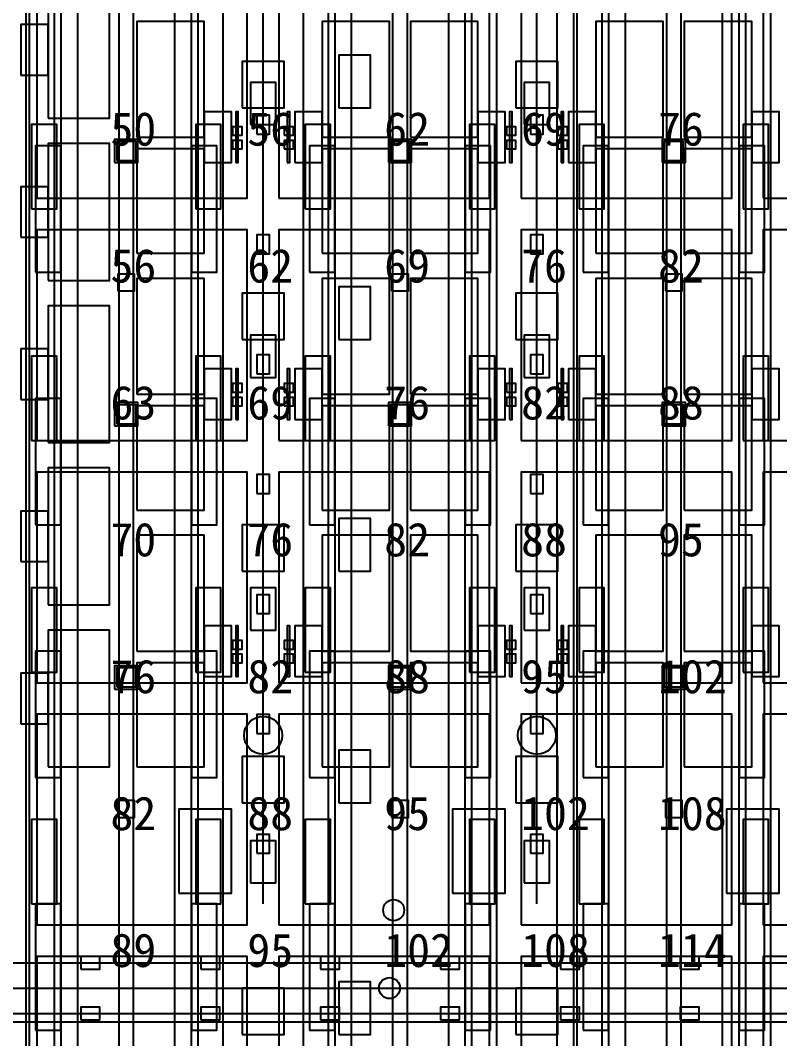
# Model space of a CAD drawing. Header units: metres. Extents: x -1640 to 1560, y -268 to 2338.
# Drawn here: x 101.72 to 137.78, y 1382.6 to 1430.95 of the extents above; entities that cross this region are included whole.
import ezdxf

# ---------------------------------------------------------------- set-up
doc = ezdxf.new("R2010")
doc.units = ezdxf.units.M
for name, color, linetype in [('1F_CHL', 4, 'Continuous'), ('1F_EHS_EXTINGUISHER_HYDRANT_CABINET_CONCEPT', 1, 'Continuous'), ('1F_PUMP', 2, 'Continuous'), ('1F_SCR', 3, 'Continuous'), ('1F_STRUCT_COLUMN', 8, 'Continuous'), ('2F_CSF_LATERAL_RACK_CONCEPT', 9, 'Continuous'), ('2F_RFG', 5, 'Continuous'), ('2F_STRUCT_COLUMN', 8, 'Continuous'), ('2F_VMB', 6, 'Continuous'), ('3F_CLEANROOM_OVERHEAD_PIPE_DUCT_CONCEPT', 9, 'Continuous'), ('3F_CVD', 3, 'Continuous'), ('3F_EHS_EGRESS_DIST_M', 2, 'Continuous'), ('3F_EHS_EXTINGUISHER_HYDRANT_CABINET_CONCEPT', 1, 'Continuous'), ('3F_EHS_GAS_DETECTOR', 6, 'Continuous'), ('3F_FOUP', 5, 'Continuous'), ('3F_OHT', 9, 'Continuous'), ('3F_OHTV', 1, 'Continuous'), ('3F_PHOTO', 1, 'Continuous'), ('3F_STK', 3, 'Continuous'), ('3F_STRUCT_COLUMN', 8, 'Continuous'), ('3F_TBAR', 6, 'Continuous'), ('4F_FFU', 1, 'Continuous'), ('4F_STRUCT_PLENUM_TRUSS_CONCEPT', 9, 'Continuous'), ('5F_CHL', 4, 'Continuous'), ('5F_EHS_EXTINGUISHER_HYDRANT_CABINET_CONCEPT', 1, 'Continuous'), ('5F_PUMP', 2, 'Continuous'), ('5F_SCR', 3, 'Continuous'), ('5F_STRUCT_COLUMN', 8, 'Continuous'), ('6F_CSF_LATERAL_RACK_CONCEPT', 9, 'Continuous'), ('6F_RFG', 5, 'Continuous'), ('6F_STRUCT_COLUMN', 8, 'Continuous'), ('6F_VMB', 6, 'Continuous'), ('7F_CLEANROOM_OVERHEAD_PIPE_DUCT_CONCEPT', 9, 'Continuous'), ('7F_CVD', 3, 'Continuous'), ('7F_EHS_EGRESS_DIST_M', 2, 'Continuous'), ('7F_EHS_EXTINGUISHER_HYDRANT_CABINET_CONCEPT', 1, 'Continuous'), ('7F_EHS_GAS_DETECTOR', 6, 'Continuous'), ('7F_FOUP', 5, 'Continuous'), ('7F_OHT', 9, 'Continuous'), ('7F_OHTV', 1, 'Continuous'), ('7F_PHOTO', 1, 'Continuous'), ('7F_STK', 3, 'Continuous'), ('7F_STRUCT_COLUMN', 8, 'Continuous'), ('7F_TBAR', 6, 'Continuous'), ('8F_FFU', 1, 'Continuous'), ('8F_STRUCT_PLENUM_TRUSS_CONCEPT', 9, 'Continuous'), ('UTIL_GAS.BULK_CONCEPT', 2, 'Continuous'), ('UTIL_PCW.R_CONCEPT', 1, 'Continuous'), ('UTIL_PCW.S_CONCEPT', 6, 'Continuous')]:
    doc.layers.add(name, color=color, linetype=linetype)

msp = doc.modelspace()

# ---------------------------------------------------------------- linework, layer by layer
at = {"layer": '1F_CHL'}
for points in [[(116.85, 1426.8), (118.35, 1426.8), (118.35, 1429.3), (116.85, 1429.3)], [(116.85, 1415.8), (118.35, 1415.8), (118.35, 1418.3), (116.85, 1418.3)], [(116.85, 1404.8), (118.35, 1404.8), (118.35, 1407.3), (116.85, 1407.3)], [(116.85, 1393.8), (118.35, 1393.8), (118.35, 1396.3), (116.85, 1396.3)], [(116.85, 1382.8), (118.35, 1382.8), (118.35, 1385.3), (116.85, 1385.3)]]:
    msp.add_lwpolyline(points, close=True, dxfattribs=at)
at = {"layer": '1F_EHS_EXTINGUISHER_HYDRANT_CABINET_CONCEPT'}
msp.add_circle((119.25, 1385), 0.5, dxfattribs=at)
at = {"layer": '1F_PUMP'}
for points in [[(102.25, 1422), (103.45, 1422), (103.45, 1426), (102.25, 1426)], [(110.05, 1422), (111.25, 1422), (111.25, 1426), (110.05, 1426)], [(115.25, 1422), (116.45, 1422), (116.45, 1426), (115.25, 1426)], [(123.05, 1422), (124.25, 1422), (124.25, 1426), (123.05, 1426)], [(128.25, 1422), (129.45, 1422), (129.45, 1426), (128.25, 1426)], [(136.05, 1422), (137.25, 1422), (137.25, 1426), (136.05, 1426)], [(102.25, 1411), (103.45, 1411), (103.45, 1415), (102.25, 1415)], [(110.05, 1411), (111.25, 1411), (111.25, 1415), (110.05, 1415)], [(115.25, 1411), (116.45, 1411), (116.45, 1415), (115.25, 1415)], [(123.05, 1411), (124.25, 1411), (124.25, 1415), (123.05, 1415)], [(128.25, 1411), (129.45, 1411), (129.45, 1415), (128.25, 1415)], [(136.05, 1411), (137.25, 1411), (137.25, 1415), (136.05, 1415)], [(102.25, 1400), (103.45, 1400), (103.45, 1404), (102.25, 1404)], [(110.05, 1400), (111.25, 1400), (111.25, 1404), (110.05, 1404)], [(115.25, 1400), (116.45, 1400), (116.45, 1404), (115.25, 1404)], [(123.05, 1400), (124.25, 1400), (124.25, 1404), (123.05, 1404)], [(128.25, 1400), (129.45, 1400), (129.45, 1404), (128.25, 1404)], [(136.05, 1400), (137.25, 1400), (137.25, 1404), (136.05, 1404)], [(102.25, 1389), (103.45, 1389), (103.45, 1393), (102.25, 1393)], [(110.05, 1389), (111.25, 1389), (111.25, 1393), (110.05, 1393)], [(115.25, 1389), (116.45, 1389), (116.45, 1393), (115.25, 1393)], [(123.05, 1389), (124.25, 1389), (124.25, 1393), (123.05, 1393)], [(128.25, 1389), (129.45, 1389), (129.45, 1393), (128.25, 1393)], [(136.05, 1389), (137.25, 1389), (137.25, 1393), (136.05, 1393)]]:
    msp.add_lwpolyline(points, close=True, dxfattribs=at)
at = {"layer": '1F_SCR'}
for points in [[(112.25, 1426.8), (114.25, 1426.8), (114.25, 1429), (112.25, 1429)], [(125.25, 1426.8), (127.25, 1426.8), (127.25, 1429), (125.25, 1429)], [(112.25, 1415.8), (114.25, 1415.8), (114.25, 1418), (112.25, 1418)], [(125.25, 1415.8), (127.25, 1415.8), (127.25, 1418), (125.25, 1418)], [(112.25, 1404.8), (114.25, 1404.8), (114.25, 1407), (112.25, 1407)], [(125.25, 1404.8), (127.25, 1404.8), (127.25, 1407), (125.25, 1407)], [(112.25, 1393.8), (114.25, 1393.8), (114.25, 1396), (112.25, 1396)], [(125.25, 1393.8), (127.25, 1393.8), (127.25, 1396), (125.25, 1396)], [(112.25, 1382.8), (114.25, 1382.8), (114.25, 1385), (112.25, 1385)], [(125.25, 1382.8), (127.25, 1382.8), (127.25, 1385), (125.25, 1385)]]:
    msp.add_lwpolyline(points, close=True, dxfattribs=at)
at = {"layer": '1F_STRUCT_COLUMN'}
for points in [[(106.2, 1424.2), (107.3, 1424.2), (107.3, 1425.3), (106.2, 1425.3)], [(119.2, 1424.2), (120.3, 1424.2), (120.3, 1425.3), (119.2, 1425.3)], [(132.2, 1424.2), (133.3, 1424.2), (133.3, 1425.3), (132.2, 1425.3)], [(106.2, 1411.7), (107.3, 1411.7), (107.3, 1412.8), (106.2, 1412.8)], [(119.2, 1411.7), (120.3, 1411.7), (120.3, 1412.8), (119.2, 1412.8)], [(132.2, 1411.7), (133.3, 1411.7), (133.3, 1412.8), (132.2, 1412.8)], [(106.2, 1399.2), (107.3, 1399.2), (107.3, 1400.3), (106.2, 1400.3)], [(119.2, 1399.2), (120.3, 1399.2), (120.3, 1400.3), (119.2, 1400.3)], [(132.2, 1399.2), (133.3, 1399.2), (133.3, 1400.3), (132.2, 1400.3)]]:
    msp.add_lwpolyline(points, close=True, dxfattribs=at)
at = {"layer": '2F_CSF_LATERAL_RACK_CONCEPT'}
for points in [[(103.65, 1310), (104.45, 1310), (104.45, 1460), (103.65, 1460)], [(109.05, 1310), (109.85, 1310), (109.85, 1460), (109.05, 1460)], [(116.65, 1310), (117.45, 1310), (117.45, 1460), (116.65, 1460)], [(122.05, 1310), (122.85, 1310), (122.85, 1460), (122.05, 1460)], [(129.65, 1310), (130.45, 1310), (130.45, 1460), (129.65, 1460)], [(135.05, 1310), (135.85, 1310), (135.85, 1460), (135.05, 1460)]]:
    msp.add_lwpolyline(points, close=True, dxfattribs=at)
at = {"layer": '2F_RFG'}
for points in [[(102.45, 1419), (103.65, 1419), (103.65, 1425), (102.45, 1425)], [(109.85, 1419), (111.05, 1419), (111.05, 1425), (109.85, 1425)], [(115.45, 1419), (116.65, 1419), (116.65, 1425), (115.45, 1425)], [(122.85, 1419), (124.05, 1419), (124.05, 1425), (122.85, 1425)], [(128.45, 1419), (129.65, 1419), (129.65, 1425), (128.45, 1425)], [(135.85, 1419), (137.05, 1419), (137.05, 1425), (135.85, 1425)], [(102.45, 1407), (103.65, 1407), (103.65, 1413), (102.45, 1413)], [(109.85, 1407), (111.05, 1407), (111.05, 1413), (109.85, 1413)], [(115.45, 1407), (116.65, 1407), (116.65, 1413), (115.45, 1413)], [(122.85, 1407), (124.05, 1407), (124.05, 1413), (122.85, 1413)], [(128.45, 1407), (129.65, 1407), (129.65, 1413), (128.45, 1413)], [(135.85, 1407), (137.05, 1407), (137.05, 1413), (135.85, 1413)], [(102.45, 1395), (103.65, 1395), (103.65, 1401), (102.45, 1401)], [(109.85, 1395), (111.05, 1395), (111.05, 1401), (109.85, 1401)], [(115.45, 1395), (116.65, 1395), (116.65, 1401), (115.45, 1401)], [(122.85, 1395), (124.05, 1395), (124.05, 1401), (122.85, 1401)], [(128.45, 1395), (129.65, 1395), (129.65, 1401), (128.45, 1401)], [(135.85, 1395), (137.05, 1395), (137.05, 1401), (135.85, 1401)], [(102.45, 1383), (103.65, 1383), (103.65, 1389), (102.45, 1389)], [(109.85, 1383), (111.05, 1383), (111.05, 1389), (109.85, 1389)], [(115.45, 1383), (116.65, 1383), (116.65, 1389), (115.45, 1389)], [(122.85, 1383), (124.05, 1383), (124.05, 1389), (122.85, 1389)], [(128.45, 1383), (129.65, 1383), (129.65, 1389), (128.45, 1389)], [(135.85, 1383), (137.05, 1383), (137.05, 1389), (135.85, 1389)]]:
    msp.add_lwpolyline(points, close=True, dxfattribs=at)
at = {"layer": '2F_STRUCT_COLUMN'}
for points in [[(106.3, 1424.3), (107.2, 1424.3), (107.2, 1425.2), (106.3, 1425.2)], [(119.3, 1424.3), (120.2, 1424.3), (120.2, 1425.2), (119.3, 1425.2)], [(132.3, 1424.3), (133.2, 1424.3), (133.2, 1425.2), (132.3, 1425.2)], [(106.3, 1411.8), (107.2, 1411.8), (107.2, 1412.7), (106.3, 1412.7)], [(119.3, 1411.8), (120.2, 1411.8), (120.2, 1412.7), (119.3, 1412.7)], [(132.3, 1411.8), (133.2, 1411.8), (133.2, 1412.7), (132.3, 1412.7)], [(106.3, 1399.3), (107.2, 1399.3), (107.2, 1400.2), (106.3, 1400.2)], [(119.3, 1399.3), (120.2, 1399.3), (120.2, 1400.2), (119.3, 1400.2)], [(132.3, 1399.3), (133.2, 1399.3), (133.2, 1400.2), (132.3, 1400.2)]]:
    msp.add_lwpolyline(points, close=True, dxfattribs=at)
at = {"layer": '2F_VMB'}
for points in [[(112.65, 1426), (113.85, 1426), (113.85, 1428), (112.65, 1428)], [(125.65, 1426), (126.85, 1426), (126.85, 1428), (125.65, 1428)], [(112.65, 1414), (113.85, 1414), (113.85, 1416), (112.65, 1416)], [(125.65, 1414), (126.85, 1414), (126.85, 1416), (125.65, 1416)], [(112.65, 1402), (113.85, 1402), (113.85, 1404), (112.65, 1404)], [(125.65, 1402), (126.85, 1402), (126.85, 1404), (125.65, 1404)], [(112.65, 1390), (113.85, 1390), (113.85, 1392), (112.65, 1392)], [(125.65, 1390), (126.85, 1390), (126.85, 1392), (125.65, 1392)]]:
    msp.add_lwpolyline(points, close=True, dxfattribs=at)
at = {"layer": '3F_CLEANROOM_OVERHEAD_PIPE_DUCT_CONCEPT'}
for points in [[(102.15, 1309), (103.35, 1309), (103.35, 1461), (102.15, 1461)], [(110.15, 1309), (111.35, 1309), (111.35, 1461), (110.15, 1461)], [(115.15, 1309), (116.35, 1309), (116.35, 1461), (115.15, 1461)], [(123.15, 1309), (124.35, 1309), (124.35, 1461), (123.15, 1461)], [(128.15, 1309), (129.35, 1309), (129.35, 1461), (128.15, 1461)], [(136.15, 1309), (137.35, 1309), (137.35, 1461), (136.15, 1461)]]:
    msp.add_lwpolyline(points, close=True, dxfattribs=at)
at = {"layer": '3F_CVD'}
for points in [[(103.05, 1426.3), (105.95, 1426.3), (105.95, 1432.8), (103.05, 1432.8)], [(101.75, 1428.35), (103.05, 1428.35), (103.05, 1430.75), (101.75, 1430.75)], [(103.05, 1418.6), (105.95, 1418.6), (105.95, 1425.1), (103.05, 1425.1)], [(101.75, 1420.65), (103.05, 1420.65), (103.05, 1423.05), (101.75, 1423.05)], [(103.05, 1410.9), (105.95, 1410.9), (105.95, 1417.4), (103.05, 1417.4)], [(101.75, 1412.95), (103.05, 1412.95), (103.05, 1415.35), (101.75, 1415.35)], [(103.05, 1403.2), (105.95, 1403.2), (105.95, 1409.7), (103.05, 1409.7)], [(101.75, 1405.25), (103.05, 1405.25), (103.05, 1407.65), (101.75, 1407.65)], [(103.05, 1395.5), (105.95, 1395.5), (105.95, 1402), (103.05, 1402)], [(101.75, 1397.55), (103.05, 1397.55), (103.05, 1399.95), (101.75, 1399.95)]]:
    msp.add_lwpolyline(points, close=True, dxfattribs=at)
at = {"layer": '3F_EHS_EXTINGUISHER_HYDRANT_CABINET_CONCEPT'}
msp.add_circle((119.45, 1388.7), 0.5, dxfattribs=at)
at = {"layer": '3F_EHS_GAS_DETECTOR'}
for centre in [(113.25, 1397), (126.25, 1397)]:
    msp.add_circle(centre, 0.9, dxfattribs=at)
at = {"layer": '3F_FOUP'}
for points in [[(111.8, 1425.5), (112.25, 1425.5), (112.25, 1425.9), (111.8, 1425.9)], [(114.25, 1425.5), (114.7, 1425.5), (114.7, 1425.9), (114.25, 1425.9)], [(124.8, 1425.5), (125.25, 1425.5), (125.25, 1425.9), (124.8, 1425.9)], [(127.25, 1425.5), (127.7, 1425.5), (127.7, 1425.9), (127.25, 1425.9)], [(111.8, 1424.85), (112.25, 1424.85), (112.25, 1425.25), (111.8, 1425.25)], [(114.25, 1424.85), (114.7, 1424.85), (114.7, 1425.25), (114.25, 1425.25)], [(124.8, 1424.85), (125.25, 1424.85), (125.25, 1425.25), (124.8, 1425.25)], [(127.25, 1424.85), (127.7, 1424.85), (127.7, 1425.25), (127.25, 1425.25)], [(111.8, 1413.3), (112.25, 1413.3), (112.25, 1413.7), (111.8, 1413.7)], [(114.25, 1413.3), (114.7, 1413.3), (114.7, 1413.7), (114.25, 1413.7)], [(124.8, 1413.3), (125.25, 1413.3), (125.25, 1413.7), (124.8, 1413.7)], [(127.25, 1413.3), (127.7, 1413.3), (127.7, 1413.7), (127.25, 1413.7)], [(111.8, 1412.65), (112.25, 1412.65), (112.25, 1413.05), (111.8, 1413.05)], [(114.25, 1412.65), (114.7, 1412.65), (114.7, 1413.05), (114.25, 1413.05)], [(124.8, 1412.65), (125.25, 1412.65), (125.25, 1413.05), (124.8, 1413.05)], [(127.25, 1412.65), (127.7, 1412.65), (127.7, 1413.05), (127.25, 1413.05)], [(111.8, 1401.1), (112.25, 1401.1), (112.25, 1401.5), (111.8, 1401.5)], [(114.25, 1401.1), (114.7, 1401.1), (114.7, 1401.5), (114.25, 1401.5)], [(124.8, 1401.1), (125.25, 1401.1), (125.25, 1401.5), (124.8, 1401.5)], [(127.25, 1401.1), (127.7, 1401.1), (127.7, 1401.5), (127.25, 1401.5)], [(111.8, 1400.45), (112.25, 1400.45), (112.25, 1400.85), (111.8, 1400.85)], [(114.25, 1400.45), (114.7, 1400.45), (114.7, 1400.85), (114.25, 1400.85)], [(124.8, 1400.45), (125.25, 1400.45), (125.25, 1400.85), (124.8, 1400.85)], [(127.25, 1400.45), (127.7, 1400.45), (127.7, 1400.85), (127.25, 1400.85)]]:
    msp.add_lwpolyline(points, close=True, dxfattribs=at)
at = {"layer": '3F_OHT'}
for p, q in [((113.25, 1389), (113.25, 1461)), ((126.25, 1389), (126.25, 1461)), ((22.5, 1386.2), (295, 1386.2)), ((22.5, 1383.8), (295, 1383.8))]:
    msp.add_line(p, q, dxfattribs=at)
at = {"layer": '3F_OHTV'}
for points in [[(112.95, 1425.55), (113.55, 1425.55), (113.55, 1426.45), (112.95, 1426.45)], [(125.95, 1425.55), (126.55, 1425.55), (126.55, 1426.45), (125.95, 1426.45)], [(112.95, 1419.86), (113.55, 1419.86), (113.55, 1420.76), (112.95, 1420.76)], [(125.95, 1419.86), (126.55, 1419.86), (126.55, 1420.76), (125.95, 1420.76)], [(112.95, 1414.17), (113.55, 1414.17), (113.55, 1415.07), (112.95, 1415.07)], [(125.95, 1414.17), (126.55, 1414.17), (126.55, 1415.07), (125.95, 1415.07)], [(112.95, 1408.48), (113.55, 1408.48), (113.55, 1409.38), (112.95, 1409.38)], [(125.95, 1408.48), (126.55, 1408.48), (126.55, 1409.38), (125.95, 1409.38)], [(112.95, 1402.78), (113.55, 1402.78), (113.55, 1403.68), (112.95, 1403.68)], [(125.95, 1402.78), (126.55, 1402.78), (126.55, 1403.68), (125.95, 1403.68)], [(112.95, 1397.09), (113.55, 1397.09), (113.55, 1397.99), (112.95, 1397.99)], [(125.95, 1397.09), (126.55, 1397.09), (126.55, 1397.99), (125.95, 1397.99)], [(112.95, 1391.4), (113.55, 1391.4), (113.55, 1392.3), (112.95, 1392.3)], [(125.95, 1391.4), (126.55, 1391.4), (126.55, 1392.3), (125.95, 1392.3)], [(104.6, 1385.9), (105.5, 1385.9), (105.5, 1386.5), (104.6, 1386.5)], [(110.29, 1385.9), (111.19, 1385.9), (111.19, 1386.5), (110.29, 1386.5)], [(115.98, 1385.9), (116.88, 1385.9), (116.88, 1386.5), (115.98, 1386.5)], [(121.68, 1385.9), (122.58, 1385.9), (122.58, 1386.5), (121.68, 1386.5)], [(127.37, 1385.9), (128.27, 1385.9), (128.27, 1386.5), (127.37, 1386.5)], [(133.06, 1385.9), (133.96, 1385.9), (133.96, 1386.5), (133.06, 1386.5)], [(104.6, 1383.5), (105.5, 1383.5), (105.5, 1384.1), (104.6, 1384.1)], [(110.29, 1383.5), (111.19, 1383.5), (111.19, 1384.1), (110.29, 1384.1)], [(115.98, 1383.5), (116.88, 1383.5), (116.88, 1384.1), (115.98, 1384.1)], [(121.68, 1383.5), (122.58, 1383.5), (122.58, 1384.1), (121.68, 1384.1)], [(127.37, 1383.5), (128.27, 1383.5), (128.27, 1384.1), (127.37, 1384.1)], [(133.06, 1383.5), (133.96, 1383.5), (133.96, 1384.1), (133.06, 1384.1)]]:
    msp.add_lwpolyline(points, close=True, dxfattribs=at)
at = {"layer": '3F_PHOTO'}
for points in [[(107.25, 1425.4), (110.45, 1425.4), (110.45, 1430.9), (107.25, 1430.9)], [(116.05, 1425.4), (119.25, 1425.4), (119.25, 1430.9), (116.05, 1430.9)], [(120.25, 1425.4), (123.45, 1425.4), (123.45, 1430.9), (120.25, 1430.9)], [(129.05, 1425.4), (132.25, 1425.4), (132.25, 1430.9), (129.05, 1430.9)], [(133.25, 1425.4), (136.45, 1425.4), (136.45, 1430.9), (133.25, 1430.9)], [(110.45, 1424.2), (111.75, 1424.2), (111.75, 1426.6), (110.45, 1426.6)], [(114.75, 1424.2), (116.05, 1424.2), (116.05, 1426.6), (114.75, 1426.6)], [(123.45, 1424.2), (124.75, 1424.2), (124.75, 1426.6), (123.45, 1426.6)], [(127.75, 1424.2), (129.05, 1424.2), (129.05, 1426.6), (127.75, 1426.6)], [(136.45, 1424.2), (137.75, 1424.2), (137.75, 1426.6), (136.45, 1426.6)], [(107.25, 1419.9), (110.45, 1419.9), (110.45, 1424.85), (107.25, 1424.85)], [(116.05, 1419.9), (119.25, 1419.9), (119.25, 1424.85), (116.05, 1424.85)], [(120.25, 1419.9), (123.45, 1419.9), (123.45, 1424.85), (120.25, 1424.85)], [(129.05, 1419.9), (132.25, 1419.9), (132.25, 1424.85), (129.05, 1424.85)], [(133.25, 1419.9), (136.45, 1419.9), (136.45, 1424.85), (133.25, 1424.85)], [(107.25, 1413.2), (110.45, 1413.2), (110.45, 1418.7), (107.25, 1418.7)], [(116.05, 1413.2), (119.25, 1413.2), (119.25, 1418.7), (116.05, 1418.7)], [(120.25, 1413.2), (123.45, 1413.2), (123.45, 1418.7), (120.25, 1418.7)], [(129.05, 1413.2), (132.25, 1413.2), (132.25, 1418.7), (129.05, 1418.7)], [(133.25, 1413.2), (136.45, 1413.2), (136.45, 1418.7), (133.25, 1418.7)], [(110.45, 1412), (111.75, 1412), (111.75, 1414.4), (110.45, 1414.4)], [(114.75, 1412), (116.05, 1412), (116.05, 1414.4), (114.75, 1414.4)], [(123.45, 1412), (124.75, 1412), (124.75, 1414.4), (123.45, 1414.4)], [(127.75, 1412), (129.05, 1412), (129.05, 1414.4), (127.75, 1414.4)], [(136.45, 1412), (137.75, 1412), (137.75, 1414.4), (136.45, 1414.4)], [(107.25, 1407.7), (110.45, 1407.7), (110.45, 1412.65), (107.25, 1412.65)], [(116.05, 1407.7), (119.25, 1407.7), (119.25, 1412.65), (116.05, 1412.65)], [(120.25, 1407.7), (123.45, 1407.7), (123.45, 1412.65), (120.25, 1412.65)], [(129.05, 1407.7), (132.25, 1407.7), (132.25, 1412.65), (129.05, 1412.65)], [(133.25, 1407.7), (136.45, 1407.7), (136.45, 1412.65), (133.25, 1412.65)], [(107.25, 1401), (110.45, 1401), (110.45, 1406.5), (107.25, 1406.5)], [(116.05, 1401), (119.25, 1401), (119.25, 1406.5), (116.05, 1406.5)], [(120.25, 1401), (123.45, 1401), (123.45, 1406.5), (120.25, 1406.5)], [(129.05, 1401), (132.25, 1401), (132.25, 1406.5), (129.05, 1406.5)], [(133.25, 1401), (136.45, 1401), (136.45, 1406.5), (133.25, 1406.5)], [(110.45, 1399.8), (111.75, 1399.8), (111.75, 1402.2), (110.45, 1402.2)], [(114.75, 1399.8), (116.05, 1399.8), (116.05, 1402.2), (114.75, 1402.2)], [(123.45, 1399.8), (124.75, 1399.8), (124.75, 1402.2), (123.45, 1402.2)], [(127.75, 1399.8), (129.05, 1399.8), (129.05, 1402.2), (127.75, 1402.2)], [(136.45, 1399.8), (137.75, 1399.8), (137.75, 1402.2), (136.45, 1402.2)], [(107.25, 1395.5), (110.45, 1395.5), (110.45, 1400.45), (107.25, 1400.45)], [(116.05, 1395.5), (119.25, 1395.5), (119.25, 1400.45), (116.05, 1400.45)], [(120.25, 1395.5), (123.45, 1395.5), (123.45, 1400.45), (120.25, 1400.45)], [(129.05, 1395.5), (132.25, 1395.5), (132.25, 1400.45), (129.05, 1400.45)], [(133.25, 1395.5), (136.45, 1395.5), (136.45, 1400.45), (133.25, 1400.45)]]:
    msp.add_lwpolyline(points, close=True, dxfattribs=at)
at = {"layer": '3F_STK'}
for points in [[(109.25, 1389.5), (111.75, 1389.5), (111.75, 1393.5), (109.25, 1393.5)], [(122.25, 1389.5), (124.75, 1389.5), (124.75, 1393.5), (122.25, 1393.5)], [(135.25, 1389.5), (137.75, 1389.5), (137.75, 1393.5), (135.25, 1393.5)]]:
    msp.add_lwpolyline(points, close=True, dxfattribs=at)
at = {"layer": '3F_STRUCT_COLUMN'}
for points in [[(106.35, 1418.1), (107.15, 1418.1), (107.15, 1418.9), (106.35, 1418.9)], [(119.35, 1418.1), (120.15, 1418.1), (120.15, 1418.9), (119.35, 1418.9)], [(132.35, 1418.1), (133.15, 1418.1), (133.15, 1418.9), (132.35, 1418.9)], [(106.35, 1393.1), (107.15, 1393.1), (107.15, 1393.9), (106.35, 1393.9)], [(119.35, 1393.1), (120.15, 1393.1), (120.15, 1393.9), (119.35, 1393.9)], [(132.35, 1393.1), (133.15, 1393.1), (133.15, 1393.9), (132.35, 1393.9)]]:
    msp.add_lwpolyline(points, close=True, dxfattribs=at)
at = {"layer": '3F_TBAR'}
for points in [[(111.95, 1424.2), (112.07, 1424.2), (112.07, 1426.6), (111.95, 1426.6)], [(114.4, 1424.2), (114.52, 1424.2), (114.52, 1426.6), (114.4, 1426.6)], [(124.95, 1424.2), (125.07, 1424.2), (125.07, 1426.6), (124.95, 1426.6)], [(127.4, 1424.2), (127.52, 1424.2), (127.52, 1426.6), (127.4, 1426.6)], [(111.95, 1412), (112.07, 1412), (112.07, 1414.4), (111.95, 1414.4)], [(114.4, 1412), (114.52, 1412), (114.52, 1414.4), (114.4, 1414.4)], [(124.95, 1412), (125.07, 1412), (125.07, 1414.4), (124.95, 1414.4)], [(127.4, 1412), (127.52, 1412), (127.52, 1414.4), (127.4, 1414.4)], [(111.95, 1399.8), (112.07, 1399.8), (112.07, 1402.2), (111.95, 1402.2)], [(114.4, 1399.8), (114.52, 1399.8), (114.52, 1402.2), (114.4, 1402.2)], [(124.95, 1399.8), (125.07, 1399.8), (125.07, 1402.2), (124.95, 1402.2)], [(127.4, 1399.8), (127.52, 1399.8), (127.52, 1402.2), (127.4, 1402.2)]]:
    msp.add_lwpolyline(points, close=True, dxfattribs=at)
at = {"layer": '4F_FFU'}
for points in [[(102.5, 1422.5), (112.5, 1422.5), (112.5, 1432.5), (102.5, 1432.5)], [(114, 1422.5), (124, 1422.5), (124, 1432.5), (114, 1432.5)], [(125.5, 1422.5), (135.5, 1422.5), (135.5, 1432.5), (125.5, 1432.5)], [(137, 1422.5), (147, 1422.5), (147, 1432.5), (137, 1432.5)], [(102.5, 1411), (112.5, 1411), (112.5, 1421), (102.5, 1421)], [(114, 1411), (124, 1411), (124, 1421), (114, 1421)], [(125.5, 1411), (135.5, 1411), (135.5, 1421), (125.5, 1421)], [(137, 1411), (147, 1411), (147, 1421), (137, 1421)], [(102.5, 1399.5), (112.5, 1399.5), (112.5, 1409.5), (102.5, 1409.5)], [(114, 1399.5), (124, 1399.5), (124, 1409.5), (114, 1409.5)], [(125.5, 1399.5), (135.5, 1399.5), (135.5, 1409.5), (125.5, 1409.5)], [(137, 1399.5), (147, 1399.5), (147, 1409.5), (137, 1409.5)], [(102.5, 1388), (112.5, 1388), (112.5, 1398), (102.5, 1398)], [(114, 1388), (124, 1388), (124, 1398), (114, 1398)], [(125.5, 1388), (135.5, 1388), (135.5, 1398), (125.5, 1398)], [(137, 1388), (147, 1388), (147, 1398), (137, 1398)], [(102.5, 1376.5), (112.5, 1376.5), (112.5, 1386.5), (102.5, 1386.5)], [(114, 1376.5), (124, 1376.5), (124, 1386.5), (114, 1386.5)], [(125.5, 1376.5), (135.5, 1376.5), (135.5, 1386.5), (125.5, 1386.5)], [(137, 1376.5), (147, 1376.5), (147, 1386.5), (137, 1386.5)]]:
    msp.add_lwpolyline(points, close=True, dxfattribs=at)
at = {"layer": '4F_STRUCT_PLENUM_TRUSS_CONCEPT'}
for points in [[(106.4, 1306), (107.1, 1306), (107.1, 1464), (106.4, 1464)], [(119.4, 1306), (120.1, 1306), (120.1, 1464), (119.4, 1464)], [(132.4, 1306), (133.1, 1306), (133.1, 1464), (132.4, 1464)]]:
    msp.add_lwpolyline(points, close=True, dxfattribs=at)
at = {"layer": '5F_CHL'}
for points in [[(116.85, 1426.8), (118.35, 1426.8), (118.35, 1429.3), (116.85, 1429.3)], [(116.85, 1415.8), (118.35, 1415.8), (118.35, 1418.3), (116.85, 1418.3)], [(116.85, 1404.8), (118.35, 1404.8), (118.35, 1407.3), (116.85, 1407.3)], [(116.85, 1393.8), (118.35, 1393.8), (118.35, 1396.3), (116.85, 1396.3)], [(116.85, 1382.8), (118.35, 1382.8), (118.35, 1385.3), (116.85, 1385.3)]]:
    msp.add_lwpolyline(points, close=True, dxfattribs=at)
at = {"layer": '5F_EHS_EXTINGUISHER_HYDRANT_CABINET_CONCEPT'}
msp.add_circle((119.25, 1385), 0.5, dxfattribs=at)
at = {"layer": '5F_PUMP'}
for points in [[(102.25, 1422), (103.45, 1422), (103.45, 1426), (102.25, 1426)], [(110.05, 1422), (111.25, 1422), (111.25, 1426), (110.05, 1426)], [(115.25, 1422), (116.45, 1422), (116.45, 1426), (115.25, 1426)], [(123.05, 1422), (124.25, 1422), (124.25, 1426), (123.05, 1426)], [(128.25, 1422), (129.45, 1422), (129.45, 1426), (128.25, 1426)], [(136.05, 1422), (137.25, 1422), (137.25, 1426), (136.05, 1426)], [(102.25, 1411), (103.45, 1411), (103.45, 1415), (102.25, 1415)], [(110.05, 1411), (111.25, 1411), (111.25, 1415), (110.05, 1415)], [(115.25, 1411), (116.45, 1411), (116.45, 1415), (115.25, 1415)], [(123.05, 1411), (124.25, 1411), (124.25, 1415), (123.05, 1415)], [(128.25, 1411), (129.45, 1411), (129.45, 1415), (128.25, 1415)], [(136.05, 1411), (137.25, 1411), (137.25, 1415), (136.05, 1415)], [(102.25, 1400), (103.45, 1400), (103.45, 1404), (102.25, 1404)], [(110.05, 1400), (111.25, 1400), (111.25, 1404), (110.05, 1404)], [(115.25, 1400), (116.45, 1400), (116.45, 1404), (115.25, 1404)], [(123.05, 1400), (124.25, 1400), (124.25, 1404), (123.05, 1404)], [(128.25, 1400), (129.45, 1400), (129.45, 1404), (128.25, 1404)], [(136.05, 1400), (137.25, 1400), (137.25, 1404), (136.05, 1404)], [(102.25, 1389), (103.45, 1389), (103.45, 1393), (102.25, 1393)], [(110.05, 1389), (111.25, 1389), (111.25, 1393), (110.05, 1393)], [(115.25, 1389), (116.45, 1389), (116.45, 1393), (115.25, 1393)], [(123.05, 1389), (124.25, 1389), (124.25, 1393), (123.05, 1393)], [(128.25, 1389), (129.45, 1389), (129.45, 1393), (128.25, 1393)], [(136.05, 1389), (137.25, 1389), (137.25, 1393), (136.05, 1393)]]:
    msp.add_lwpolyline(points, close=True, dxfattribs=at)
at = {"layer": '5F_SCR'}
for points in [[(112.25, 1426.8), (114.25, 1426.8), (114.25, 1429), (112.25, 1429)], [(125.25, 1426.8), (127.25, 1426.8), (127.25, 1429), (125.25, 1429)], [(112.25, 1415.8), (114.25, 1415.8), (114.25, 1418), (112.25, 1418)], [(125.25, 1415.8), (127.25, 1415.8), (127.25, 1418), (125.25, 1418)], [(112.25, 1404.8), (114.25, 1404.8), (114.25, 1407), (112.25, 1407)], [(125.25, 1404.8), (127.25, 1404.8), (127.25, 1407), (125.25, 1407)], [(112.25, 1393.8), (114.25, 1393.8), (114.25, 1396), (112.25, 1396)], [(125.25, 1393.8), (127.25, 1393.8), (127.25, 1396), (125.25, 1396)], [(112.25, 1382.8), (114.25, 1382.8), (114.25, 1385), (112.25, 1385)], [(125.25, 1382.8), (127.25, 1382.8), (127.25, 1385), (125.25, 1385)]]:
    msp.add_lwpolyline(points, close=True, dxfattribs=at)
at = {"layer": '5F_STRUCT_COLUMN'}
for points in [[(106.2, 1424.2), (107.3, 1424.2), (107.3, 1425.3), (106.2, 1425.3)], [(119.2, 1424.2), (120.3, 1424.2), (120.3, 1425.3), (119.2, 1425.3)], [(132.2, 1424.2), (133.3, 1424.2), (133.3, 1425.3), (132.2, 1425.3)], [(106.2, 1411.7), (107.3, 1411.7), (107.3, 1412.8), (106.2, 1412.8)], [(119.2, 1411.7), (120.3, 1411.7), (120.3, 1412.8), (119.2, 1412.8)], [(132.2, 1411.7), (133.3, 1411.7), (133.3, 1412.8), (132.2, 1412.8)], [(106.2, 1399.2), (107.3, 1399.2), (107.3, 1400.3), (106.2, 1400.3)], [(119.2, 1399.2), (120.3, 1399.2), (120.3, 1400.3), (119.2, 1400.3)], [(132.2, 1399.2), (133.3, 1399.2), (133.3, 1400.3), (132.2, 1400.3)]]:
    msp.add_lwpolyline(points, close=True, dxfattribs=at)
at = {"layer": '6F_CSF_LATERAL_RACK_CONCEPT'}
for points in [[(103.65, 1310), (104.45, 1310), (104.45, 1460), (103.65, 1460)], [(109.05, 1310), (109.85, 1310), (109.85, 1460), (109.05, 1460)], [(116.65, 1310), (117.45, 1310), (117.45, 1460), (116.65, 1460)], [(122.05, 1310), (122.85, 1310), (122.85, 1460), (122.05, 1460)], [(129.65, 1310), (130.45, 1310), (130.45, 1460), (129.65, 1460)], [(135.05, 1310), (135.85, 1310), (135.85, 1460), (135.05, 1460)]]:
    msp.add_lwpolyline(points, close=True, dxfattribs=at)
at = {"layer": '6F_RFG'}
for points in [[(102.45, 1419), (103.65, 1419), (103.65, 1425), (102.45, 1425)], [(109.85, 1419), (111.05, 1419), (111.05, 1425), (109.85, 1425)], [(115.45, 1419), (116.65, 1419), (116.65, 1425), (115.45, 1425)], [(122.85, 1419), (124.05, 1419), (124.05, 1425), (122.85, 1425)], [(128.45, 1419), (129.65, 1419), (129.65, 1425), (128.45, 1425)], [(135.85, 1419), (137.05, 1419), (137.05, 1425), (135.85, 1425)], [(102.45, 1407), (103.65, 1407), (103.65, 1413), (102.45, 1413)], [(109.85, 1407), (111.05, 1407), (111.05, 1413), (109.85, 1413)], [(115.45, 1407), (116.65, 1407), (116.65, 1413), (115.45, 1413)], [(122.85, 1407), (124.05, 1407), (124.05, 1413), (122.85, 1413)], [(128.45, 1407), (129.65, 1407), (129.65, 1413), (128.45, 1413)], [(135.85, 1407), (137.05, 1407), (137.05, 1413), (135.85, 1413)], [(102.45, 1395), (103.65, 1395), (103.65, 1401), (102.45, 1401)], [(109.85, 1395), (111.05, 1395), (111.05, 1401), (109.85, 1401)], [(115.45, 1395), (116.65, 1395), (116.65, 1401), (115.45, 1401)], [(122.85, 1395), (124.05, 1395), (124.05, 1401), (122.85, 1401)], [(128.45, 1395), (129.65, 1395), (129.65, 1401), (128.45, 1401)], [(135.85, 1395), (137.05, 1395), (137.05, 1401), (135.85, 1401)], [(102.45, 1383), (103.65, 1383), (103.65, 1389), (102.45, 1389)], [(109.85, 1383), (111.05, 1383), (111.05, 1389), (109.85, 1389)], [(115.45, 1383), (116.65, 1383), (116.65, 1389), (115.45, 1389)], [(122.85, 1383), (124.05, 1383), (124.05, 1389), (122.85, 1389)], [(128.45, 1383), (129.65, 1383), (129.65, 1389), (128.45, 1389)], [(135.85, 1383), (137.05, 1383), (137.05, 1389), (135.85, 1389)]]:
    msp.add_lwpolyline(points, close=True, dxfattribs=at)
at = {"layer": '6F_STRUCT_COLUMN'}
for points in [[(106.3, 1424.3), (107.2, 1424.3), (107.2, 1425.2), (106.3, 1425.2)], [(119.3, 1424.3), (120.2, 1424.3), (120.2, 1425.2), (119.3, 1425.2)], [(132.3, 1424.3), (133.2, 1424.3), (133.2, 1425.2), (132.3, 1425.2)], [(106.3, 1411.8), (107.2, 1411.8), (107.2, 1412.7), (106.3, 1412.7)], [(119.3, 1411.8), (120.2, 1411.8), (120.2, 1412.7), (119.3, 1412.7)], [(132.3, 1411.8), (133.2, 1411.8), (133.2, 1412.7), (132.3, 1412.7)], [(106.3, 1399.3), (107.2, 1399.3), (107.2, 1400.2), (106.3, 1400.2)], [(119.3, 1399.3), (120.2, 1399.3), (120.2, 1400.2), (119.3, 1400.2)], [(132.3, 1399.3), (133.2, 1399.3), (133.2, 1400.2), (132.3, 1400.2)]]:
    msp.add_lwpolyline(points, close=True, dxfattribs=at)
at = {"layer": '6F_VMB'}
for points in [[(112.65, 1426), (113.85, 1426), (113.85, 1428), (112.65, 1428)], [(125.65, 1426), (126.85, 1426), (126.85, 1428), (125.65, 1428)], [(112.65, 1414), (113.85, 1414), (113.85, 1416), (112.65, 1416)], [(125.65, 1414), (126.85, 1414), (126.85, 1416), (125.65, 1416)], [(112.65, 1402), (113.85, 1402), (113.85, 1404), (112.65, 1404)], [(125.65, 1402), (126.85, 1402), (126.85, 1404), (125.65, 1404)], [(112.65, 1390), (113.85, 1390), (113.85, 1392), (112.65, 1392)], [(125.65, 1390), (126.85, 1390), (126.85, 1392), (125.65, 1392)]]:
    msp.add_lwpolyline(points, close=True, dxfattribs=at)
at = {"layer": '7F_CLEANROOM_OVERHEAD_PIPE_DUCT_CONCEPT'}
for points in [[(102.15, 1309), (103.35, 1309), (103.35, 1461), (102.15, 1461)], [(110.15, 1309), (111.35, 1309), (111.35, 1461), (110.15, 1461)], [(115.15, 1309), (116.35, 1309), (116.35, 1461), (115.15, 1461)], [(123.15, 1309), (124.35, 1309), (124.35, 1461), (123.15, 1461)], [(128.15, 1309), (129.35, 1309), (129.35, 1461), (128.15, 1461)], [(136.15, 1309), (137.35, 1309), (137.35, 1461), (136.15, 1461)]]:
    msp.add_lwpolyline(points, close=True, dxfattribs=at)
at = {"layer": '7F_CVD'}
for points in [[(103.05, 1426.3), (105.95, 1426.3), (105.95, 1432.8), (103.05, 1432.8)], [(101.75, 1428.35), (103.05, 1428.35), (103.05, 1430.75), (101.75, 1430.75)], [(103.05, 1418.6), (105.95, 1418.6), (105.95, 1425.1), (103.05, 1425.1)], [(101.75, 1420.65), (103.05, 1420.65), (103.05, 1423.05), (101.75, 1423.05)], [(103.05, 1410.9), (105.95, 1410.9), (105.95, 1417.4), (103.05, 1417.4)], [(101.75, 1412.95), (103.05, 1412.95), (103.05, 1415.35), (101.75, 1415.35)], [(103.05, 1403.2), (105.95, 1403.2), (105.95, 1409.7), (103.05, 1409.7)], [(101.75, 1405.25), (103.05, 1405.25), (103.05, 1407.65), (101.75, 1407.65)], [(103.05, 1395.5), (105.95, 1395.5), (105.95, 1402), (103.05, 1402)], [(101.75, 1397.55), (103.05, 1397.55), (103.05, 1399.95), (101.75, 1399.95)]]:
    msp.add_lwpolyline(points, close=True, dxfattribs=at)
at = {"layer": '7F_EHS_EXTINGUISHER_HYDRANT_CABINET_CONCEPT'}
msp.add_circle((119.45, 1388.7), 0.5, dxfattribs=at)
at = {"layer": '7F_EHS_GAS_DETECTOR'}
for centre in [(113.25, 1397), (126.25, 1397)]:
    msp.add_circle(centre, 0.9, dxfattribs=at)
at = {"layer": '7F_FOUP'}
for points in [[(111.8, 1425.5), (112.25, 1425.5), (112.25, 1425.9), (111.8, 1425.9)], [(114.25, 1425.5), (114.7, 1425.5), (114.7, 1425.9), (114.25, 1425.9)], [(124.8, 1425.5), (125.25, 1425.5), (125.25, 1425.9), (124.8, 1425.9)], [(127.25, 1425.5), (127.7, 1425.5), (127.7, 1425.9), (127.25, 1425.9)], [(111.8, 1424.85), (112.25, 1424.85), (112.25, 1425.25), (111.8, 1425.25)], [(114.25, 1424.85), (114.7, 1424.85), (114.7, 1425.25), (114.25, 1425.25)], [(124.8, 1424.85), (125.25, 1424.85), (125.25, 1425.25), (124.8, 1425.25)], [(127.25, 1424.85), (127.7, 1424.85), (127.7, 1425.25), (127.25, 1425.25)], [(111.8, 1413.3), (112.25, 1413.3), (112.25, 1413.7), (111.8, 1413.7)], [(114.25, 1413.3), (114.7, 1413.3), (114.7, 1413.7), (114.25, 1413.7)], [(124.8, 1413.3), (125.25, 1413.3), (125.25, 1413.7), (124.8, 1413.7)], [(127.25, 1413.3), (127.7, 1413.3), (127.7, 1413.7), (127.25, 1413.7)], [(111.8, 1412.65), (112.25, 1412.65), (112.25, 1413.05), (111.8, 1413.05)], [(114.25, 1412.65), (114.7, 1412.65), (114.7, 1413.05), (114.25, 1413.05)], [(124.8, 1412.65), (125.25, 1412.65), (125.25, 1413.05), (124.8, 1413.05)], [(127.25, 1412.65), (127.7, 1412.65), (127.7, 1413.05), (127.25, 1413.05)], [(111.8, 1401.1), (112.25, 1401.1), (112.25, 1401.5), (111.8, 1401.5)], [(114.25, 1401.1), (114.7, 1401.1), (114.7, 1401.5), (114.25, 1401.5)], [(124.8, 1401.1), (125.25, 1401.1), (125.25, 1401.5), (124.8, 1401.5)], [(127.25, 1401.1), (127.7, 1401.1), (127.7, 1401.5), (127.25, 1401.5)], [(111.8, 1400.45), (112.25, 1400.45), (112.25, 1400.85), (111.8, 1400.85)], [(114.25, 1400.45), (114.7, 1400.45), (114.7, 1400.85), (114.25, 1400.85)], [(124.8, 1400.45), (125.25, 1400.45), (125.25, 1400.85), (124.8, 1400.85)], [(127.25, 1400.45), (127.7, 1400.45), (127.7, 1400.85), (127.25, 1400.85)]]:
    msp.add_lwpolyline(points, close=True, dxfattribs=at)
at = {"layer": '7F_OHT'}
for p, q in [((113.25, 1389), (113.25, 1461)), ((126.25, 1389), (126.25, 1461)), ((22.5, 1386.2), (295, 1386.2)), ((22.5, 1383.8), (295, 1383.8))]:
    msp.add_line(p, q, dxfattribs=at)
at = {"layer": '7F_OHTV'}
for points in [[(112.95, 1425.55), (113.55, 1425.55), (113.55, 1426.45), (112.95, 1426.45)], [(125.95, 1425.55), (126.55, 1425.55), (126.55, 1426.45), (125.95, 1426.45)], [(112.95, 1419.86), (113.55, 1419.86), (113.55, 1420.76), (112.95, 1420.76)], [(125.95, 1419.86), (126.55, 1419.86), (126.55, 1420.76), (125.95, 1420.76)], [(112.95, 1414.17), (113.55, 1414.17), (113.55, 1415.07), (112.95, 1415.07)], [(125.95, 1414.17), (126.55, 1414.17), (126.55, 1415.07), (125.95, 1415.07)], [(112.95, 1408.48), (113.55, 1408.48), (113.55, 1409.38), (112.95, 1409.38)], [(125.95, 1408.48), (126.55, 1408.48), (126.55, 1409.38), (125.95, 1409.38)], [(112.95, 1402.78), (113.55, 1402.78), (113.55, 1403.68), (112.95, 1403.68)], [(125.95, 1402.78), (126.55, 1402.78), (126.55, 1403.68), (125.95, 1403.68)], [(112.95, 1397.09), (113.55, 1397.09), (113.55, 1397.99), (112.95, 1397.99)], [(125.95, 1397.09), (126.55, 1397.09), (126.55, 1397.99), (125.95, 1397.99)], [(112.95, 1391.4), (113.55, 1391.4), (113.55, 1392.3), (112.95, 1392.3)], [(125.95, 1391.4), (126.55, 1391.4), (126.55, 1392.3), (125.95, 1392.3)], [(104.6, 1385.9), (105.5, 1385.9), (105.5, 1386.5), (104.6, 1386.5)], [(110.29, 1385.9), (111.19, 1385.9), (111.19, 1386.5), (110.29, 1386.5)], [(115.98, 1385.9), (116.88, 1385.9), (116.88, 1386.5), (115.98, 1386.5)], [(121.68, 1385.9), (122.58, 1385.9), (122.58, 1386.5), (121.68, 1386.5)], [(127.37, 1385.9), (128.27, 1385.9), (128.27, 1386.5), (127.37, 1386.5)], [(133.06, 1385.9), (133.96, 1385.9), (133.96, 1386.5), (133.06, 1386.5)], [(104.6, 1383.5), (105.5, 1383.5), (105.5, 1384.1), (104.6, 1384.1)], [(110.29, 1383.5), (111.19, 1383.5), (111.19, 1384.1), (110.29, 1384.1)], [(115.98, 1383.5), (116.88, 1383.5), (116.88, 1384.1), (115.98, 1384.1)], [(121.68, 1383.5), (122.58, 1383.5), (122.58, 1384.1), (121.68, 1384.1)], [(127.37, 1383.5), (128.27, 1383.5), (128.27, 1384.1), (127.37, 1384.1)], [(133.06, 1383.5), (133.96, 1383.5), (133.96, 1384.1), (133.06, 1384.1)]]:
    msp.add_lwpolyline(points, close=True, dxfattribs=at)
at = {"layer": '7F_PHOTO'}
for points in [[(107.25, 1425.4), (110.45, 1425.4), (110.45, 1430.9), (107.25, 1430.9)], [(116.05, 1425.4), (119.25, 1425.4), (119.25, 1430.9), (116.05, 1430.9)], [(120.25, 1425.4), (123.45, 1425.4), (123.45, 1430.9), (120.25, 1430.9)], [(129.05, 1425.4), (132.25, 1425.4), (132.25, 1430.9), (129.05, 1430.9)], [(133.25, 1425.4), (136.45, 1425.4), (136.45, 1430.9), (133.25, 1430.9)], [(110.45, 1424.2), (111.75, 1424.2), (111.75, 1426.6), (110.45, 1426.6)], [(114.75, 1424.2), (116.05, 1424.2), (116.05, 1426.6), (114.75, 1426.6)], [(123.45, 1424.2), (124.75, 1424.2), (124.75, 1426.6), (123.45, 1426.6)], [(127.75, 1424.2), (129.05, 1424.2), (129.05, 1426.6), (127.75, 1426.6)], [(136.45, 1424.2), (137.75, 1424.2), (137.75, 1426.6), (136.45, 1426.6)], [(107.25, 1419.9), (110.45, 1419.9), (110.45, 1424.85), (107.25, 1424.85)], [(116.05, 1419.9), (119.25, 1419.9), (119.25, 1424.85), (116.05, 1424.85)], [(120.25, 1419.9), (123.45, 1419.9), (123.45, 1424.85), (120.25, 1424.85)], [(129.05, 1419.9), (132.25, 1419.9), (132.25, 1424.85), (129.05, 1424.85)], [(133.25, 1419.9), (136.45, 1419.9), (136.45, 1424.85), (133.25, 1424.85)], [(107.25, 1413.2), (110.45, 1413.2), (110.45, 1418.7), (107.25, 1418.7)], [(116.05, 1413.2), (119.25, 1413.2), (119.25, 1418.7), (116.05, 1418.7)], [(120.25, 1413.2), (123.45, 1413.2), (123.45, 1418.7), (120.25, 1418.7)], [(129.05, 1413.2), (132.25, 1413.2), (132.25, 1418.7), (129.05, 1418.7)], [(133.25, 1413.2), (136.45, 1413.2), (136.45, 1418.7), (133.25, 1418.7)], [(110.45, 1412), (111.75, 1412), (111.75, 1414.4), (110.45, 1414.4)], [(114.75, 1412), (116.05, 1412), (116.05, 1414.4), (114.75, 1414.4)], [(123.45, 1412), (124.75, 1412), (124.75, 1414.4), (123.45, 1414.4)], [(127.75, 1412), (129.05, 1412), (129.05, 1414.4), (127.75, 1414.4)], [(136.45, 1412), (137.75, 1412), (137.75, 1414.4), (136.45, 1414.4)], [(107.25, 1407.7), (110.45, 1407.7), (110.45, 1412.65), (107.25, 1412.65)], [(116.05, 1407.7), (119.25, 1407.7), (119.25, 1412.65), (116.05, 1412.65)], [(120.25, 1407.7), (123.45, 1407.7), (123.45, 1412.65), (120.25, 1412.65)], [(129.05, 1407.7), (132.25, 1407.7), (132.25, 1412.65), (129.05, 1412.65)], [(133.25, 1407.7), (136.45, 1407.7), (136.45, 1412.65), (133.25, 1412.65)], [(107.25, 1401), (110.45, 1401), (110.45, 1406.5), (107.25, 1406.5)], [(116.05, 1401), (119.25, 1401), (119.25, 1406.5), (116.05, 1406.5)], [(120.25, 1401), (123.45, 1401), (123.45, 1406.5), (120.25, 1406.5)], [(129.05, 1401), (132.25, 1401), (132.25, 1406.5), (129.05, 1406.5)], [(133.25, 1401), (136.45, 1401), (136.45, 1406.5), (133.25, 1406.5)], [(110.45, 1399.8), (111.75, 1399.8), (111.75, 1402.2), (110.45, 1402.2)], [(114.75, 1399.8), (116.05, 1399.8), (116.05, 1402.2), (114.75, 1402.2)], [(123.45, 1399.8), (124.75, 1399.8), (124.75, 1402.2), (123.45, 1402.2)], [(127.75, 1399.8), (129.05, 1399.8), (129.05, 1402.2), (127.75, 1402.2)], [(136.45, 1399.8), (137.75, 1399.8), (137.75, 1402.2), (136.45, 1402.2)], [(107.25, 1395.5), (110.45, 1395.5), (110.45, 1400.45), (107.25, 1400.45)], [(116.05, 1395.5), (119.25, 1395.5), (119.25, 1400.45), (116.05, 1400.45)], [(120.25, 1395.5), (123.45, 1395.5), (123.45, 1400.45), (120.25, 1400.45)], [(129.05, 1395.5), (132.25, 1395.5), (132.25, 1400.45), (129.05, 1400.45)], [(133.25, 1395.5), (136.45, 1395.5), (136.45, 1400.45), (133.25, 1400.45)]]:
    msp.add_lwpolyline(points, close=True, dxfattribs=at)
at = {"layer": '7F_STK'}
for points in [[(109.25, 1389.5), (111.75, 1389.5), (111.75, 1393.5), (109.25, 1393.5)], [(122.25, 1389.5), (124.75, 1389.5), (124.75, 1393.5), (122.25, 1393.5)], [(135.25, 1389.5), (137.75, 1389.5), (137.75, 1393.5), (135.25, 1393.5)]]:
    msp.add_lwpolyline(points, close=True, dxfattribs=at)
at = {"layer": '7F_STRUCT_COLUMN'}
for points in [[(106.35, 1418.1), (107.15, 1418.1), (107.15, 1418.9), (106.35, 1418.9)], [(119.35, 1418.1), (120.15, 1418.1), (120.15, 1418.9), (119.35, 1418.9)], [(132.35, 1418.1), (133.15, 1418.1), (133.15, 1418.9), (132.35, 1418.9)], [(106.35, 1393.1), (107.15, 1393.1), (107.15, 1393.9), (106.35, 1393.9)], [(119.35, 1393.1), (120.15, 1393.1), (120.15, 1393.9), (119.35, 1393.9)], [(132.35, 1393.1), (133.15, 1393.1), (133.15, 1393.9), (132.35, 1393.9)]]:
    msp.add_lwpolyline(points, close=True, dxfattribs=at)
at = {"layer": '7F_TBAR'}
for points in [[(111.95, 1424.2), (112.07, 1424.2), (112.07, 1426.6), (111.95, 1426.6)], [(114.4, 1424.2), (114.52, 1424.2), (114.52, 1426.6), (114.4, 1426.6)], [(124.95, 1424.2), (125.07, 1424.2), (125.07, 1426.6), (124.95, 1426.6)], [(127.4, 1424.2), (127.52, 1424.2), (127.52, 1426.6), (127.4, 1426.6)], [(111.95, 1412), (112.07, 1412), (112.07, 1414.4), (111.95, 1414.4)], [(114.4, 1412), (114.52, 1412), (114.52, 1414.4), (114.4, 1414.4)], [(124.95, 1412), (125.07, 1412), (125.07, 1414.4), (124.95, 1414.4)], [(127.4, 1412), (127.52, 1412), (127.52, 1414.4), (127.4, 1414.4)], [(111.95, 1399.8), (112.07, 1399.8), (112.07, 1402.2), (111.95, 1402.2)], [(114.4, 1399.8), (114.52, 1399.8), (114.52, 1402.2), (114.4, 1402.2)], [(124.95, 1399.8), (125.07, 1399.8), (125.07, 1402.2), (124.95, 1402.2)], [(127.4, 1399.8), (127.52, 1399.8), (127.52, 1402.2), (127.4, 1402.2)]]:
    msp.add_lwpolyline(points, close=True, dxfattribs=at)
at = {"layer": '8F_FFU'}
for points in [[(102.5, 1422.5), (112.5, 1422.5), (112.5, 1432.5), (102.5, 1432.5)], [(114, 1422.5), (124, 1422.5), (124, 1432.5), (114, 1432.5)], [(125.5, 1422.5), (135.5, 1422.5), (135.5, 1432.5), (125.5, 1432.5)], [(137, 1422.5), (147, 1422.5), (147, 1432.5), (137, 1432.5)], [(102.5, 1411), (112.5, 1411), (112.5, 1421), (102.5, 1421)], [(114, 1411), (124, 1411), (124, 1421), (114, 1421)], [(125.5, 1411), (135.5, 1411), (135.5, 1421), (125.5, 1421)], [(137, 1411), (147, 1411), (147, 1421), (137, 1421)], [(102.5, 1399.5), (112.5, 1399.5), (112.5, 1409.5), (102.5, 1409.5)], [(114, 1399.5), (124, 1399.5), (124, 1409.5), (114, 1409.5)], [(125.5, 1399.5), (135.5, 1399.5), (135.5, 1409.5), (125.5, 1409.5)], [(137, 1399.5), (147, 1399.5), (147, 1409.5), (137, 1409.5)], [(102.5, 1388), (112.5, 1388), (112.5, 1398), (102.5, 1398)], [(114, 1388), (124, 1388), (124, 1398), (114, 1398)], [(125.5, 1388), (135.5, 1388), (135.5, 1398), (125.5, 1398)], [(137, 1388), (147, 1388), (147, 1398), (137, 1398)], [(102.5, 1376.5), (112.5, 1376.5), (112.5, 1386.5), (102.5, 1386.5)], [(114, 1376.5), (124, 1376.5), (124, 1386.5), (114, 1386.5)], [(125.5, 1376.5), (135.5, 1376.5), (135.5, 1386.5), (125.5, 1386.5)], [(137, 1376.5), (147, 1376.5), (147, 1386.5), (137, 1386.5)]]:
    msp.add_lwpolyline(points, close=True, dxfattribs=at)
at = {"layer": '8F_STRUCT_PLENUM_TRUSS_CONCEPT'}
for points in [[(106.4, 1306), (107.1, 1306), (107.1, 1464), (106.4, 1464)], [(119.4, 1306), (120.1, 1306), (120.1, 1464), (119.4, 1464)], [(132.4, 1306), (133.1, 1306), (133.1, 1464), (132.4, 1464)]]:
    msp.add_lwpolyline(points, close=True, dxfattribs=at)
at = {"layer": 'UTIL_GAS.BULK_CONCEPT'}
msp.add_line((-276.35, 1385), (293.35, 1385), dxfattribs=at)
msp.add_line((-276.35, 1385), (293.35, 1385), dxfattribs=at)
at = {"layer": 'UTIL_PCW.R_CONCEPT'}
for p, q in [((102.005, 1311.78), (102.005, 1458.23)), ((102.005, 1311.78), (102.005, 1458.23)), ((128.005, 1311.78), (128.005, 1458.23)), ((128.005, 1311.78), (128.005, 1458.23)), ((-276.4, 1383.4), (293.4, 1383.4)), ((-276.4, 1383.4), (293.4, 1383.4))]:
    msp.add_line(p, q, dxfattribs=at)
at = {"layer": 'UTIL_PCW.S_CONCEPT'}
msp.add_line((127.205, 1311.78), (127.205, 1458.23), dxfattribs=at)
msp.add_line((127.205, 1311.78), (127.205, 1458.23), dxfattribs=at)

# ---------------------------------------------------------------- texts
at = {"layer": '3F_EHS_EGRESS_DIST_M'}
for s, p in [('50', (106, 1425)), ('56', (112.5, 1425)), ('62', (119, 1425)), ('69', (125.5, 1425)), ('76', (132, 1425)), ('56', (106, 1418.5)), ('62', (112.5, 1418.5)), ('69', (119, 1418.5)), ('76', (125.5, 1418.5)), ('82', (132, 1418.5)), ('63', (106, 1412)), ('69', (112.5, 1412)), ('76', (119, 1412)), ('82', (125.5, 1412)), ('88', (132, 1412)), ('70', (106, 1405.5)), ('76', (112.5, 1405.5)), ('82', (119, 1405.5)), ('88', (125.5, 1405.5)), ('95', (132, 1405.5)), ('76', (106, 1399)), ('82', (112.5, 1399)), ('88', (119, 1399)), ('95', (125.5, 1399)), ('102', (132, 1399)), ('82', (106, 1392.5)), ('88', (112.5, 1392.5)), ('95', (119, 1392.5)), ('102', (125.5, 1392.5)), ('108', (132, 1392.5)), ('89', (106, 1386)), ('95', (112.5, 1386)), ('102', (119, 1386)), ('108', (125.5, 1386)), ('114', (132, 1386))]:
    msp.add_text(s, height=1.6, dxfattribs=at).set_placement(p)
at = {"layer": '7F_EHS_EGRESS_DIST_M'}
for s, p in [('50', (106, 1425)), ('56', (112.5, 1425)), ('62', (119, 1425)), ('69', (125.5, 1425)), ('76', (132, 1425)), ('56', (106, 1418.5)), ('62', (112.5, 1418.5)), ('69', (119, 1418.5)), ('76', (125.5, 1418.5)), ('82', (132, 1418.5)), ('63', (106, 1412)), ('69', (112.5, 1412)), ('76', (119, 1412)), ('82', (125.5, 1412)), ('88', (132, 1412)), ('70', (106, 1405.5)), ('76', (112.5, 1405.5)), ('82', (119, 1405.5)), ('88', (125.5, 1405.5)), ('95', (132, 1405.5)), ('76', (106, 1399)), ('82', (112.5, 1399)), ('88', (119, 1399)), ('95', (125.5, 1399)), ('102', (132, 1399)), ('82', (106, 1392.5)), ('88', (112.5, 1392.5)), ('95', (119, 1392.5)), ('102', (125.5, 1392.5)), ('108', (132, 1392.5)), ('89', (106, 1386)), ('95', (112.5, 1386)), ('102', (119, 1386)), ('108', (125.5, 1386)), ('114', (132, 1386))]:
    msp.add_text(s, height=1.6, dxfattribs=at).set_placement(p)

doc.saveas('drawing.dxf')
